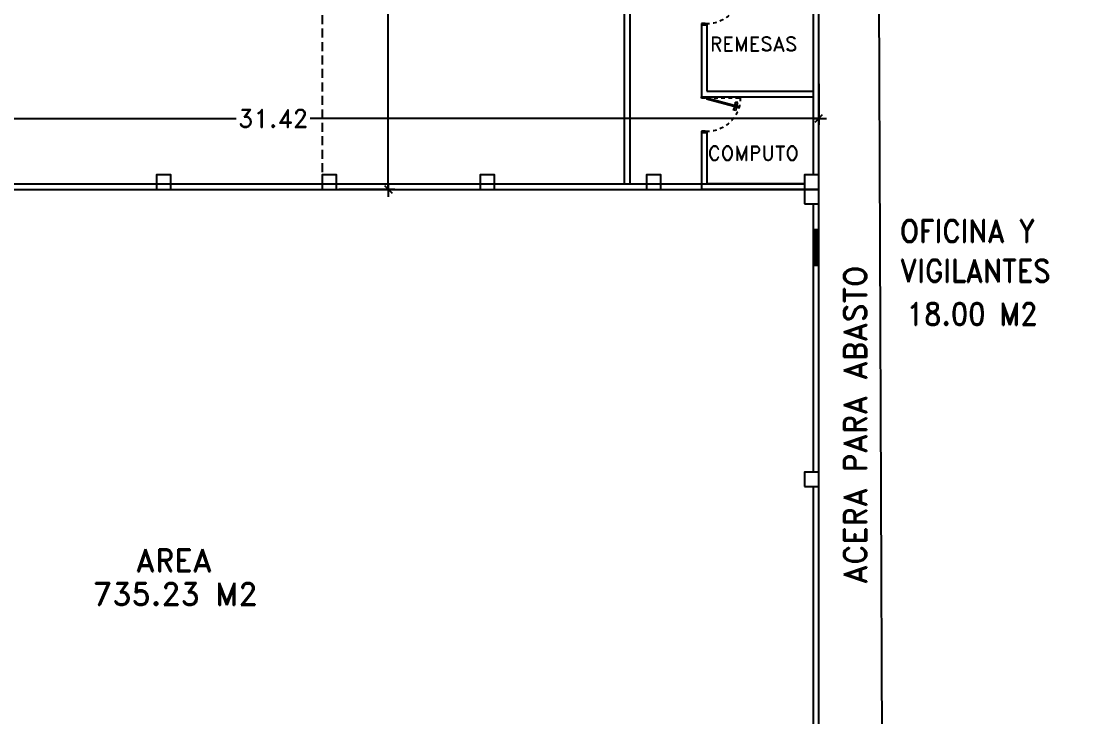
# Model space of a CAD drawing. Header units: millimetres. Extents: x 1590 to 1932, y -48 to 167.
# Drawn here: x 1752.24 to 1781.66, y 83.41 to 102.79 of the extents above; entities that cross this region are included whole.
import ezdxf

# ---------------------------------------------------------------- set-up
doc = ezdxf.new("R2010")
doc.units = ezdxf.units.MM
doc.header["$LTSCALE"] = 0.1
doc.header["$MEASUREMENT"] = 0
doc.header["$PDMODE"] = 35
doc.header["$PDSIZE"] = 0.75
doc.linetypes.add('DASHED', pattern=[0.75, 0.5, -0.25])
doc.linetypes.add('HIDDEN2', pattern=[0.1875, 0.125, -0.0625])
doc.layers.get('0').update_dxf_attribs({"linetype": 'CONTINUOUS'})
doc.layers.get('DEFPOINTS').update_dxf_attribs({"linetype": 'CONTINUOUS'})
for name, color, linetype in [('_KTI_CONTROL', 7, 'CONTINUOUS'), ('CALLES', 3, 'CONTINUOUS'), ('P-FIXT', 1, 'CONTINUOUS'), ('PARED', 4, 'CONTINUOUS'), ('PAREDES', 3, 'CONTINUOUS'), ('TERRENO', 4, 'CONTINUOUS'), ('TEXT', 3, 'CONTINUOUS')]:
    doc.layers.add(name, color=color, linetype=linetype)
doc.styles.add('ATT', font='txt')
doc.styles.add('ROMAND', font='romand.shx')
doc.dimstyles.new('URBA', dxfattribs={"dimtxt": 20, "dimasz": 0.5, "dimexe": 1.25, "dimexo": 0.63, "dimgap": 0.63, "dimtad": 0, "dimtih": 1, "dimtoh": 1, "dimzin": 1, "dimdsep": 46, "dimtxsty": 'ROMAND', "dimcen": 2.5, "dimclrd": 1, "dimclre": 1, "dimclrt": 3, "dimadec": 0, "dimazin": 0, "dimtfac": 1, "dimtmove": 0, "dimatfit": 3, "dimfxl": 1, "dimtvp": 1, "dimtolj": 1, "dimtzin": 1, "dimarcsym": 0})

# ---------------------------------------------------------------- blocks, each defined once
blk = doc.blocks.new('15PTOI01')
at = {"color": 0, "linetype": 'ByBlock'}
for p, q in [((0, -8.5), (0, 8.5)), ((2, 10.5), (6, 10.5)), ((8, 8.5), (8, -8.5)), ((9.5, 4.375), (9.5, -4.375)), ((11.25, 4.375), (9.5, 4.375)), ((6, -10.5), (2, -10.5)), ((11.25, -4.375), (9.5, -4.375))]:
    blk.add_line(p, q, dxfattribs=at)
for centre, radius, start, end in [((2, 8.5), 2, 90, 180), ((6, 8.5), 2, 0, 90), ((17.766404, -2.827313), 9.712715, 75.184599, 132.137709), ((13.6875, -12.03125), 19.717859, 49.950272, 70.559965), ((23.458333, 0), 4.229167, 313.602819, 46.397181), ((2, -8.5), 2, 180, 270), ((6, -8.5), 2, 270, 0), ((17.766404, 2.827313), 9.712715, 227.862291, 284.815401), ((13.6875, 12.03125), 19.717859, 289.440035, 310.049728)]:
    blk.add_arc(centre, radius, start, end, dxfattribs=at)
at = {"color": 0, "linetype": 'ByBlock', "style": 'ATT'}
for tag, p, flags in [('ITEM', (0, -23), 3), ('ROOM_NUMBER', (0, -32), 1)]:
    blk.add_attdef(tag, p, '', height=6, dxfattribs=dict(at, flags=flags))
blk = doc.blocks.new('ss1')
at = {"layer": '_KTI_CONTROL', "color": 1}
for points in [[(0.141, 0.122, 0), (0.141, 0.122, 0), (0.141, 0.122, 0), (0.141, 0.122, 0), (0.141, 0.122, 0)], [(0.141, 0.122, 0), (0.141, 0.122, 0), (0.141, 0.122, 0), (0.141, 0.122, 0), (0.141, 0.122, 0), (0.141, 0.122, 0), (0.141, 0.122, 0), (0.141, 0.122, 0), (0.141, 0.122, 0), (0.141, 0.122, 0), (0.141, 0.122, 0)]]:
    blk.add_polyline3d(points, dxfattribs=at)
at = {"layer": '_KTI_CONTROL'}
for points in [[(0.141, 0.122, 0), (0.141, 0.122, 0), (0.141, 0.122, 0), (0.141, 0.122, 0)], [(0.141, 0.122, 0), (0.141, 0.122, 0)]]:
    blk.add_polyline3d(points, dxfattribs=at)
at = {"layer": 'P-FIXT', "xscale": 0.0254, "yscale": 0.0254, "zscale": 0.0254}
blk.add_blockref('15PTOI01', (17.719, 12.528), dxfattribs=at)
blk = doc.blocks.new('UTP1$0$DIMBLOCK')
at = {"color": 1}
blk.add_line((-7.5, 0), (10.5, 0), dxfattribs=at)
at = {"color": 4}
blk.add_line((-5.25, -5.25), (5.25, 5.25), dxfattribs=at)
blk = doc.blocks.new('*D81')
at = {"color": 1, "linetype": 'Continuous', "lineweight": -2, "transparency": 16777216}
for p, q in [((1761.083, 112.106), (1762.639, 112.106)), ((1762.459, 112.086), (1762.459, 105.679)), ((1762.459, 98.123), (1762.459, 105.139)), ((1761.083, 98.103), (1762.639, 98.103))]:
    blk.add_line(p, q, dxfattribs=at)
at = {"layer": 'DEFPOINTS', "color": 0, "linetype": 'Continuous', "transparency": 16777216}
for p in [(1761.02, 112.106), (1761.02, 98.103), (1762.459, 98.103)]:
    blk.add_point(p, dxfattribs=at)
at = {"color": 1, "linetype": 'Continuous', "lineweight": -2, "transparency": 16777216, "xscale": 0.02, "yscale": 0.02, "zscale": 0.02}
for p, rotation in [((1762.459, 112.106), 90), ((1762.459, 98.103), 270)]:
    blk.add_blockref('UTP1$0$DIMBLOCK', p, dxfattribs=dict(at, rotation=rotation))
at = {"color": 3, "linetype": 'Continuous', "transparency": 16777216, "insert": (1762.459, 105.409), "char_height": 0.5, "attachment_point": 5, "style": 'ROMAND'}
blk.add_mtext('\\A1;14.00', dxfattribs=at)
blk = doc.blocks.new('*D82')
at = {"color": 1, "linetype": 'Continuous', "lineweight": -2, "transparency": 16777216}
for p, q in [((1743.028, 101.037), (1743.028, 99.898)), ((1774.447, 101.037), (1774.447, 99.898)), ((1743.048, 100.078), (1758.223, 100.078)), ((1774.427, 100.078), (1760.287, 100.078))]:
    blk.add_line(p, q, dxfattribs=at)
at = {"layer": 'DEFPOINTS', "color": 0, "linetype": 'Continuous', "transparency": 16777216}
for p in [(1743.028, 101.1), (1774.447, 101.1), (1774.447, 100.078)]:
    blk.add_point(p, dxfattribs=at)
at = {"color": 1, "linetype": 'Continuous', "lineweight": -2, "transparency": 16777216, "xscale": 0.02, "yscale": 0.02, "zscale": 0.02, "rotation": 180}
blk.add_blockref('UTP1$0$DIMBLOCK', (1743.028, 100.078), dxfattribs=at)
at = {"color": 1, "linetype": 'Continuous', "lineweight": -2, "transparency": 16777216, "xscale": 0.02, "yscale": 0.02, "zscale": 0.02}
blk.add_blockref('UTP1$0$DIMBLOCK', (1774.447, 100.078), dxfattribs=at)
at = {"color": 3, "linetype": 'Continuous', "transparency": 16777216, "insert": (1759.255, 100.078), "char_height": 0.5, "attachment_point": 5, "style": 'ROMAND'}
blk.add_mtext('\\A1;31.42', dxfattribs=at)
blk = doc.blocks.new('P-GIRO-D')
at = {"color": 2}
for p, q in [((-0.31, 0.963), (-0.389, 0.952)), ((-0.389, 0.952), (-0.371, 0.884)), ((-0.297, 0.915), (-0.371, 0.884)), ((-0.281, 1.048), (-0.31, 1.041)), ((-0.31, 1.041), (-0.069, 0.142)), ((-0.31, 0.963), (-0.297, 0.915)), ((-0.288, 0.958), (-0.307, 0.953)), ((-0.28, 0.929), (-0.299, 0.924)), ((-0.281, 1.048), (-0.04, 0.15)), ((-0.239, 0.971), (-0.259, 0.966)), ((-0.232, 0.942), (-0.251, 0.937)), ((-0.242, 0.981), (-0.167, 1.011)), ((-0.242, 0.981), (-0.229, 0.933)), ((-0.229, 0.933), (-0.149, 0.944)), ((-0.167, 1.011), (-0.149, 0.944)), ((-1, 0.15), (-0.97, 0.15)), ((-0.96, 0), (-1, 0)), ((-0.97, 0.15), (-0.97, 0.1)), ((-0.97, 0.1), (-0.96, 0.1)), ((-0.96, 0.1), (-0.96, 0)), ((-0.04, 0.15), (-0.069, 0.142)), ((-0.04, 0.1), (-0.04, 0)), ((-0.03, 0.1), (-0.04, 0.1)), ((-0.04, 0), (0, 0)), ((-0.03, 0.15), (-0.03, 0.1)), ((0, 0.15), (-0.03, 0.15))]:
    blk.add_line(p, q, dxfattribs=at)
at = {"color": 1, "linetype": 'HIDDEN2'}
blk.add_line((-0.03, 0.15), (-0.03, 1.08), dxfattribs=at)
blk.add_arc((-0.04, 0.15), 0.93, 89.3839, 180, dxfattribs=at)

msp = doc.modelspace()

# ---------------------------------------------------------------- linework, layer by layer
at = {"color": 3, "linetype": 'Continuous'}
for p, q in [((1743.4279, 98.2526), (1774.0471, 98.2526)), ((1743.4279, 98.1026), (1774.0471, 98.1026))]:
    msp.add_line(p, q, dxfattribs=at)
at = {"layer": 'CALLES', "linetype": 'Continuous'}
for p, q in [((1769.1802, 108.084), (1769.1802, 98.2526)), ((1769.0302, 107.934), (1769.0302, 98.2526)), ((1771.1802, 102.684), (1771.3302, 102.684)), ((1771.1802, 102.684), (1771.1802, 100.684)), ((1771.3302, 102.684), (1771.3302, 100.834)), ((1771.1802, 100.684), (1774.2971, 100.684)), ((1771.3302, 100.834), (1774.2971, 100.834)), ((1771.1802, 99.684), (1771.3302, 99.684)), ((1771.1802, 99.684), (1771.1802, 98.1026)), ((1771.3302, 99.684), (1771.3302, 98.2526))]:
    msp.add_line(p, q, dxfattribs=at)
at = {"layer": 'CALLES', "color": 4, "linetype": 'Continuous'}
for points in [[(1756.0061, 98.1026), (1756.4061, 98.1026), (1756.4061, 98.5026), (1756.0061, 98.5026)], [(1760.6202, 98.1026), (1761.0202, 98.1026), (1761.0202, 98.5026), (1760.6202, 98.5026)], [(1765.0202, 98.1026), (1765.4202, 98.1026), (1765.4202, 98.5026), (1765.0202, 98.5026)], [(1769.6471, 98.1026), (1770.0471, 98.1026), (1770.0471, 98.5026), (1769.6471, 98.5026)], [(1774.0471, 98.1026), (1774.4471, 98.1026), (1774.4471, 98.5026), (1774.0471, 98.5026)], [(1774.0471, 97.7026), (1774.4471, 97.7026), (1774.4471, 98.1026), (1774.0471, 98.1026)], [(1774.0471, 89.8236), (1774.4471, 89.8236), (1774.4471, 90.2236), (1774.0471, 90.2236)]]:
    msp.add_lwpolyline(points, close=True, dxfattribs=at)
at = {"layer": 'PARED', "color": 3}
for p, q in [((1774.2971, 98.5026), (1774.2971, 111.9558)), ((1774.4471, 96.9776), (1774.4471, 98.1026)), ((1774.2971, 96.9776), (1774.2971, 97.7026)), ((1774.4471, 96.9776), (1774.2971, 96.9776)), ((1774.4471, 90.2236), (1774.4471, 96.9776)), ((1774.2971, 90.2236), (1774.2971, 95.9776)), ((1774.4471, 95.9776), (1774.2971, 95.9776)), ((1774.2971, 82.3444), (1774.2971, 89.8236)), ((1774.4471, 82.3444), (1774.4471, 89.8236))]:
    msp.add_line(p, q, dxfattribs=at)
at = {"layer": 'PARED', "color": 2}
for p, q in [((1774.2971, 95.9776), (1774.2971, 96.9776)), ((1774.4471, 95.9776), (1774.4471, 96.9776))]:
    msp.add_line(p, q, dxfattribs=at)
at = {"layer": 'PARED', "color": 1}
for p, q in [((1774.3471, 95.9776), (1774.3471, 96.9776)), ((1774.3971, 95.9776), (1774.3971, 96.9776))]:
    msp.add_line(p, q, dxfattribs=at)
at = {"layer": 'PAREDES', "color": 8, "linetype": 'DASHED', "ltscale": 5}
msp.add_line((1760.6202, 111.9558), (1760.6202, 98.2526), dxfattribs=at)
at = {"layer": 'TERRENO', "color": 5, "linetype": 'Continuous'}
msp.add_line((1776.4555, 24.0654), (1776.0202, 128.6965), dxfattribs=at)
at = {"layer": 'TERRENO', "color": 6, "linetype": 'Continuous'}
msp.add_line((1774.4471, 98.1026), (1774.4471, 113.4558), dxfattribs=at)
at = {"layer": 'TERRENO', "color": 2, "linetype": 'Continuous'}
for p, q in [((1774.0471, 98.1026), (1771.1802, 98.1026)), ((1774.0471, 98.2526), (1771.3302, 98.2526))]:
    msp.add_line(p, q, dxfattribs=at)

# ---------------------------------------------------------------- block references
at = {"color": 1, "linetype": 'Continuous'}
msp.add_blockref('ss1', (1752.328, 100.1675), dxfattribs=at)
at = {"color": 1, "linetype": 'Continuous', "xscale": -1}
msp.add_blockref('ss1', (1792.0162, 100.1675), dxfattribs=at)
at = {"color": 1, "linetype": 'Continuous', "xscale": -1, "rotation": 90}
for p in [(1786.4188, 97.6345), (1786.3813, 94.6595)]:
    msp.add_blockref('ss1', p, dxfattribs=at)
at = {"layer": 'PARED', "xscale": -1, "rotation": 270}
for p in [(1771.1802, 103.684), (1771.1802, 100.684)]:
    msp.add_blockref('P-GIRO-D', p, dxfattribs=at)

# ---------------------------------------------------------------- texts
at = {"layer": 'TEXT', "color": 2, "style": 'ROMAND'}
for s, p in [('REMESAS', (1771.4138, 101.9553)), ('COMPUTO', (1771.3543, 98.91))]:
    msp.add_text(s, height=0.4, dxfattribs=at).set_placement(p)
at = {"layer": 'TEXT', "style": 'ROMAND', "width": 0.9}
for s, p in [('OFICINA Y', (1776.7057, 96.6298)), ('VIGILANTES', (1776.7057, 95.5211)), ('18.00 M2', (1776.8943, 94.3198))]:
    msp.add_text(s, height=0.625, dxfattribs=at).set_placement(p)
at = {"layer": 'TEXT', "style": 'ROMAND'}
msp.add_text('ACERA PARA ABASTO', height=0.625, rotation=90, dxfattribs=at).set_placement((1775.769, 87.1082))
for s, p in [('AREA ', (1755.4347, 87.4535)), ('735.23 M2', (1754.2405, 86.5172))]:
    msp.add_text(s, height=0.625, dxfattribs=at).set_placement(p)

# ---------------------------------------------------------------- dimensions: what is measured, and where the dimension line sits
at = {"color": 3, "linetype": 'Continuous'}
dim = msp.add_linear_dim(base=(1762.4589, 98.1026), p1=(1761.0202, 112.1058), p2=(1761.0202, 98.1026), angle=90, dimstyle='URBA', override={"dimtxt": 0.5, "dimasz": 0.02, "dimexe": 0.18, "dimexo": 0.0625, "dimgap": 0.02, "dimzin": 0, "dimblk1": 'UTP1$0$DIMBLOCK', "dimblk2": 'UTP1$0$DIMBLOCK', "dimsah": 1, "dimcen": 0.09, "dimtdec": 4, "dimtofl": 0, "dimtvp": 0, "dimtzin": 0}, dxfattribs=at)
dim.commit()
dim.dimension.update_dxf_attribs({"geometry": '*D81', "text_midpoint": (1762.4589, 105.4089), "dimtype": 160})
dim = msp.add_linear_dim(base=(1774.4471, 100.0782), p1=(1743.0279, 101.0998), p2=(1774.4471, 101.0998), dimstyle='URBA', override={"dimtxt": 0.5, "dimasz": 0.02, "dimexe": 0.18, "dimexo": 0.0625, "dimgap": 0.02, "dimzin": 0, "dimblk1": 'UTP1$0$DIMBLOCK', "dimblk2": 'UTP1$0$DIMBLOCK', "dimsah": 1, "dimcen": 0.09, "dimtdec": 4, "dimtofl": 0, "dimtvp": 0, "dimtzin": 0}, dxfattribs=at)
dim.commit()
dim.dimension.update_dxf_attribs({"geometry": '*D82', "text_midpoint": (1759.2548, 100.0782), "dimtype": 160})

doc.saveas('drawing.dxf')
